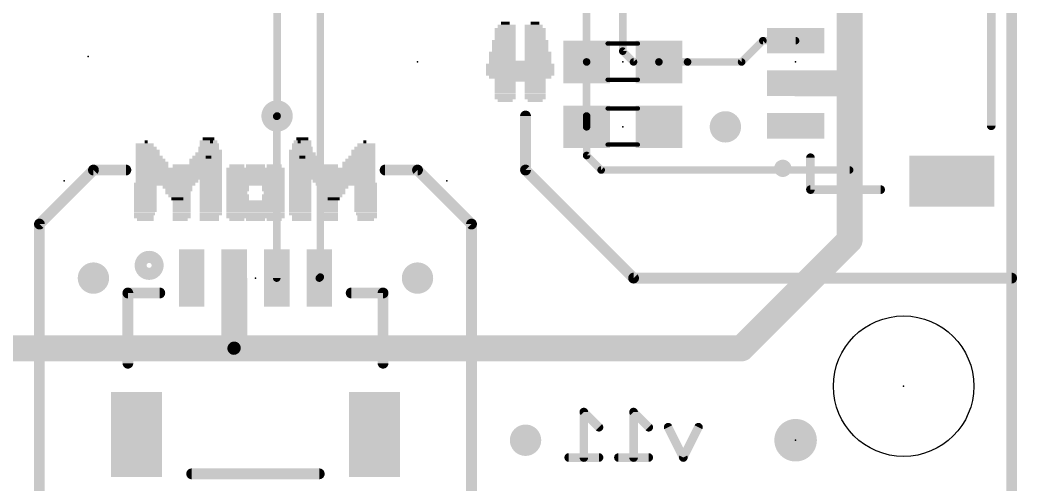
# Model space of a CAD drawing. Extents: x -29 to 78, y -12 to 55.
# Drawn here: x 12.24 to 35.69, y 0.24 to 11.15 of the extents above; entities that cross this region are included whole.
import ezdxf

# ---------------------------------------------------------------- set-up
doc = ezdxf.new("R2010")
doc.units = 0
for name, color, linetype in [('1', 12, 'CONTINUOUS'), ('16', 132, 'CONTINUOUS'), ('18', 110, 'CONTINUOUS'), ('20', 31, 'CONTINUOUS'), ('21', 41, 'CONTINUOUS'), ('22', 40, 'CONTINUOUS'), ('23', 53, 'CONTINUOUS'), ('24', 53, 'CONTINUOUS'), ('51', 53, 'CONTINUOUS')]:
    doc.layers.add(name, color=color, linetype=linetype)

# ---------------------------------------------------------------- blocks, each defined once
blk = doc.blocks.new('RECT')
blk.add_solid([(-0.5, -0.5), (0.5, -0.5), (-0.5, 0.5), (0.5, 0.5)])
blk = doc.blocks.new('PIE')
at = {"const_width": 0.5}
blk.add_lwpolyline([(0, -0.25, 1), (0, 0.25, 1), (0, -0.25)], format="xyb", dxfattribs=at)
blk = doc.blocks.new('ROUNDV')
at = {"const_width": 0.5}
blk.add_lwpolyline([(0, -0.25, 1), (0, 0.25, 1), (0, -0.25)], format="xyb", dxfattribs=at)

msp = doc.modelspace()

# ---------------------------------------------------------------- linework, layer by layer
at = {"layer": '1'}
for points, const_width in [([(35.56, 54.61), (35.56, 0)], 0.254), ([(19.304, 5.104), (19.304, 27.178)], 0.1778), ([(31.75, 9.6599), (31.75, 17.78)], 0.6096), ([(26.416, 10.414), (26.416, 15.494)], 0.1778), ([(25.5659, 11.6848), (25.5659, 10.1608)], 0.1778), ([(29.7099, 10.6599), (29.21, 10.16)], 0.1778), ([(30.4792, 10.6599), (29.7099, 10.6599)], 0.1778), ([(26.6692, 10.1608), (26.416, 10.414)], 0.1778), ([(25.5659, 10.1608), (25.5659, 8.8901)], 0.1778), ([(27.2659, 10.1608), (26.6692, 10.1608)], 0.1778), ([(27.2659, 10.1608), (27.9392, 10.1608)], 0.1778), ([(27.9392, 10.1608), (27.94, 10.16)], 0.1778), ([(29.21, 10.16), (27.94, 10.16)], 0.1778), ([(30.4792, 9.6599), (31.75, 9.6599)], 0.6096), ([(31.75, 7.62), (31.75, 9.6599)], 0.6096), ([(18.28, 8.882), (18.288, 8.89)], 0.1778), ([(18.28, 5.08), (18.28, 8.882)], 0.1778), ([(25.5659, 8.8901), (25.566, 8.8901)], 0.1778), ([(25.566, 8.8901), (25.566, 8.636)], 0.1778), ([(25.566, 8.636), (25.566, 7.962)], 0.1778), ([(25.566, 7.962), (25.908, 7.62)], 0.1778), ([(31.75, 5.969), (31.75, 7.62)], 0.6096), ([(25.908, 7.62), (31.75, 7.62)], 0.1778), ([(31.75, 5.969), (29.21, 3.429)], 0.6096), ([(17.28, 5.08), (17.28, 3.437)], 0.6096), ([(19.28, 5.08), (19.304, 5.104)], 0.1778), ([(17.272, 3.429), (11.811, 3.429)], 0.6096), ([(29.21, 3.429), (17.272, 3.429)], 0.6096), ([(17.28, 3.437), (17.272, 3.429)], 0.3048)]:
    msp.add_lwpolyline(points, dxfattribs=dict(at, const_width=const_width))
for points, const_width in [([(29.7099, 10.7043, 1), (29.7099, 10.6154)], 0.0889), ([(29.7413, 10.6285, 1), (29.6785, 10.6913)], 0.0889), ([(30.4792, 10.6154, 1), (30.4792, 10.7043)], 0.0889), ([(26.3715, 10.414, 1), (26.4605, 10.414)], 0.0889), ([(26.4474, 10.4454, 1), (26.3846, 10.3826)], 0.0889), ([(25.6103, 10.1608, 1), (25.5214, 10.1608)], 0.0889), ([(25.5214, 10.1608, 1), (25.6103, 10.1608)], 0.0889), ([(26.6692, 10.2052, 1), (26.6692, 10.1163)], 0.0889), ([(26.6378, 10.1294, 1), (26.7006, 10.1922)], 0.0889), ([(27.2659, 10.2052, 1), (27.2659, 10.1163)], 0.0889), ([(27.2659, 10.1163, 1), (27.2659, 10.2052)], 0.0889), ([(27.9706, 10.1922, 1), (27.9078, 10.1294)], 0.0889), ([(27.94, 10.2044, 1), (27.94, 10.1156)], 0.0889), ([(27.9086, 10.1286, 1), (27.9714, 10.1914)], 0.0889), ([(27.9392, 10.1163, 1), (27.9392, 10.2052)], 0.0889), ([(29.1786, 10.1914, 1), (29.2414, 10.1286)], 0.0889), ([(29.21, 10.1156, 1), (29.21, 10.2044)], 0.0889), ([(30.4792, 9.8123, 1), (30.4792, 9.5075)], 0.3048), ([(31.9024, 9.6599, 1), (31.5976, 9.6599)], 0.3048), ([(31.75, 9.5075, 1), (31.75, 9.8123)], 0.3048), ([(31.5976, 9.6599, 1), (31.9024, 9.6599)], 0.3048), ([(18.3245, 8.882, 1), (18.2355, 8.882)], 0.0889), ([(18.2486, 8.9134, 1), (18.3114, 8.8506)], 0.0889), ([(18.3194, 8.8586, 1), (18.2566, 8.9214)], 0.0889), ([(25.5214, 8.8901, 1), (25.6103, 8.8901)], 0.0889), ([(25.5659, 8.9346, 1), (25.5659, 8.8457)], 0.0889), ([(25.6105, 8.8901, 1), (25.5216, 8.8901)], 0.0889), ([(25.566, 8.8457, 1), (25.566, 8.9346)], 0.0889), ([(25.6105, 8.636, 1), (25.5216, 8.636)], 0.0889), ([(25.5216, 8.636, 1), (25.6105, 8.636)], 0.0889), ([(25.5974, 7.9934, 1), (25.5346, 7.9306)], 0.0889), ([(25.5216, 7.962, 1), (25.6105, 7.962)], 0.0889), ([(31.9024, 7.62, 1), (31.5976, 7.62)], 0.3048), ([(31.5976, 7.62, 1), (31.9024, 7.62)], 0.3048), ([(25.908, 7.6645, 1), (25.908, 7.5755)], 0.0889), ([(25.8766, 7.5886, 1), (25.9394, 7.6514)], 0.0889), ([(31.75, 7.5755, 1), (31.75, 7.6645)], 0.0889), ([(31.5976, 5.969, 1), (31.9024, 5.969)], 0.3048), ([(31.8578, 5.8612, 1), (31.6422, 6.0768)], 0.3048), ([(17.4324, 5.08, 1), (17.1276, 5.08)], 0.3048), ([(19.3354, 5.0726, 1), (19.2726, 5.1354)], 0.0889), ([(18.2355, 5.08, 1), (18.3245, 5.08)], 0.0889), ([(19.2486, 5.1114, 1), (19.3114, 5.0486)], 0.0889), ([(19.2596, 5.104, 1), (19.3485, 5.104)], 0.0889), ([(17.272, 3.5814, 1), (17.272, 3.2766)], 0.3048), ([(17.1276, 3.437, 1), (17.4324, 3.437)], 0.3048), ([(17.272, 3.2766, 1), (17.272, 3.5814)], 0.3048), ([(17.2181, 3.4829, 1), (17.3259, 3.3751)], 0.1524), ([(17.3339, 3.3831, 1), (17.2261, 3.4909)], 0.1524), ([(29.1022, 3.5368, 1), (29.3178, 3.3212)], 0.3048), ([(29.21, 3.2766, 1), (29.21, 3.5814)], 0.3048)]:
    msp.add_lwpolyline(points, format="xyb", dxfattribs=dict(at, const_width=const_width))
at = {"layer": '16'}
for points, const_width in [([(35.56, 54.61), (35.56, 0)], 0.254), ([(18.288, 8.89), (18.288, 18.542)], 0.1778), ([(25.8567, 1.5754), (25.5008, 1.9313)], 0.2032), ([(25.5008, 1.9313), (25.5008, 0.8636)], 0.2032), ([(27.0261, 1.5754), (26.6702, 1.9313)], 0.2032), ([(26.6702, 1.9313), (26.6702, 0.8636)], 0.2032), ([(27.8396, 0.8636), (27.4837, 1.5754)], 0.2032), ([(28.1955, 1.5754), (27.8396, 0.8636)], 0.2032), ([(25.8567, 0.8636), (25.1449, 0.8636)], 0.2032), ([(27.0261, 0.8636), (26.3143, 0.8636)], 0.2032)]:
    msp.add_lwpolyline(points, dxfattribs=dict(at, const_width=const_width))
for points, const_width in [([(18.2435, 8.89, 1), (18.3325, 8.89)], 0.0889), ([(25.5367, 1.9672, 1), (25.4649, 1.8954)], 0.1016), ([(25.5516, 1.9313, 1), (25.45, 1.9313)], 0.1016), ([(26.7061, 1.9672, 1), (26.6343, 1.8954)], 0.1016), ([(26.721, 1.9313, 1), (26.6194, 1.9313)], 0.1016), ([(25.8208, 1.5395, 1), (25.8926, 1.6113)], 0.1016), ([(26.9902, 1.5395, 1), (27.062, 1.6113)], 0.1016), ([(27.5291, 1.5981, 1), (27.4383, 1.5527)], 0.1016), ([(28.2409, 1.5527, 1), (28.1501, 1.5981)], 0.1016), ([(25.1449, 0.9144, 1), (25.1449, 0.8128)], 0.1016), ([(25.8567, 0.8128, 1), (25.8567, 0.9144)], 0.1016), ([(26.3143, 0.9144, 1), (26.3143, 0.8128)], 0.1016), ([(27.0261, 0.8128, 1), (27.0261, 0.9144)], 0.1016), ([(25.45, 0.8636, 1), (25.5516, 0.8636)], 0.1016), ([(26.6194, 0.8636, 1), (26.721, 0.8636)], 0.1016), ([(27.7942, 0.8863, 1), (27.885, 0.8409)], 0.1016), ([(27.7942, 0.8409, 1), (27.885, 0.8863)], 0.1016)]:
    msp.add_lwpolyline(points, format="xyb", dxfattribs=dict(at, const_width=const_width))
at = {"layer": '20', "const_width": 0.2032}
msp.add_lwpolyline([(35.56, 0), (35.56, 54.61)], dxfattribs=at)
at = {"layer": '20'}
msp.add_circle((33.02, 2.54), 1.651, dxfattribs=at)
at = {"layer": '21'}
for points, const_width in [([(35.0792, 8.6599), (35.0792, 11.6599)], 0.2032), ([(24.13, 8.89), (24.13, 7.62)], 0.254), ([(30.8292, 7.1599), (30.8292, 7.9099)], 0.2032), ([(13.97, 7.62), (12.7, 6.35)], 0.254), ([(14.732, 7.62), (13.97, 7.62)], 0.254), ([(21.59, 7.62), (20.828, 7.62)], 0.254), ([(21.59, 7.62), (22.86, 6.35)], 0.254), ([(24.13, 7.62), (26.67, 5.08)], 0.254), ([(32.4792, 7.1599), (30.8292, 7.1599)], 0.2032), ([(12.7, 6.35), (12.7, 0)], 0.254), ([(22.86, 6.35), (22.86, 0)], 0.254), ([(26.67, 5.08), (35.56, 5.08)], 0.254), ([(14.78, 3.08), (14.78, 4.73)], 0.254), ([(14.78, 4.73), (15.53, 4.73)], 0.254), ([(20.03, 4.73), (20.78, 4.73)], 0.254), ([(20.78, 4.73), (20.78, 3.08)], 0.254), ([(16.28, 0.48), (19.28, 0.48)], 0.254)]:
    msp.add_lwpolyline(points, dxfattribs=dict(at, const_width=const_width))
for points, const_width in [([(24.1935, 8.89, 1), (24.0665, 8.89)], 0.127), ([(35.0284, 8.6599, 1), (35.13, 8.6599)], 0.1016), ([(30.88, 7.9099, 1), (30.7784, 7.9099)], 0.1016), ([(13.97, 7.6835, 1), (13.97, 7.5565)], 0.127), ([(14.0149, 7.5751, 1), (13.9251, 7.6649)], 0.127), ([(14.732, 7.5565, 1), (14.732, 7.6835)], 0.127), ([(20.828, 7.6835, 1), (20.828, 7.5565)], 0.127), ([(21.6349, 7.6649, 1), (21.5451, 7.5751)], 0.127), ([(21.59, 7.5565, 1), (21.59, 7.6835)], 0.127), ([(24.1749, 7.6649, 1), (24.0851, 7.5751)], 0.127), ([(30.1792, 7.5583, 1), (30.1792, 7.7615, 1), (30.1792, 7.5583)], 0.2032), ([(24.0665, 7.62, 1), (24.1935, 7.62)], 0.127), ([(30.8292, 7.2107, 1), (30.8292, 7.1091)], 0.1016), ([(30.7784, 7.1599, 1), (30.88, 7.1599)], 0.1016), ([(32.4792, 7.1091, 1), (32.4792, 7.2107)], 0.1016), ([(12.7635, 6.35, 1), (12.6365, 6.35)], 0.127), ([(12.6551, 6.3949, 1), (12.7449, 6.3051)], 0.127), ([(22.9235, 6.35, 1), (22.7965, 6.35)], 0.127), ([(22.8151, 6.3051, 1), (22.9049, 6.3949)], 0.127), ([(15.28, 5.2386, 1), (15.28, 5.5214, 1), (15.28, 5.2386)], 0.4), ([(26.67, 5.1435, 1), (26.67, 5.0165)], 0.127), ([(26.6251, 5.0351, 1), (26.7149, 5.1249)], 0.127), ([(35.56, 5.0165, 1), (35.56, 5.1435)], 0.127), ([(14.8435, 4.73, 1), (14.7165, 4.73)], 0.127), ([(14.78, 4.7935, 1), (14.78, 4.6665)], 0.127), ([(15.53, 4.6665, 1), (15.53, 4.7935)], 0.127), ([(20.03, 4.7935, 1), (20.03, 4.6665)], 0.127), ([(20.8435, 4.73, 1), (20.7165, 4.73)], 0.127), ([(20.78, 4.6665, 1), (20.78, 4.7935)], 0.127), ([(14.7165, 3.08, 1), (14.8435, 3.08)], 0.127), ([(20.7165, 3.08, 1), (20.8435, 3.08)], 0.127), ([(16.28, 0.5435, 1), (16.28, 0.4165)], 0.127), ([(19.28, 0.4165, 1), (19.28, 0.5435)], 0.127)]:
    msp.add_lwpolyline(points, format="xyb", dxfattribs=dict(at, const_width=const_width))
at = {"layer": '22', "const_width": 0.254}
for points in [[(24.13, 7.62), (24.13, 8.89)], [(13.97, 7.62), (12.7, 6.35)], [(13.97, 7.62), (14.732, 7.62)], [(20.828, 7.62), (21.59, 7.62)], [(21.59, 7.62), (22.86, 6.35)], [(24.13, 7.62), (26.67, 5.08)], [(12.7, 6.35), (12.7, 0)], [(22.86, 6.35), (22.86, 0)], [(26.67, 5.08), (35.56, 5.08)]]:
    msp.add_lwpolyline(points, dxfattribs=at)
at = {"layer": '22', "const_width": 0.127}
for points in [[(24.1935, 8.89, 1), (24.0665, 8.89)], [(13.97, 7.6835, 1), (13.97, 7.5565)], [(14.0149, 7.5751, 1), (13.9251, 7.6649)], [(14.732, 7.5565, 1), (14.732, 7.6835)], [(20.828, 7.6835, 1), (20.828, 7.5565)], [(21.6349, 7.6649, 1), (21.5451, 7.5751)], [(21.59, 7.5565, 1), (21.59, 7.6835)], [(24.1749, 7.6649, 1), (24.0851, 7.5751)], [(24.0665, 7.62, 1), (24.1935, 7.62)], [(12.7635, 6.35, 1), (12.6365, 6.35)], [(12.6551, 6.3949, 1), (12.7449, 6.3051)], [(22.9235, 6.35, 1), (22.7965, 6.35)], [(22.8151, 6.3051, 1), (22.9049, 6.3949)], [(26.67, 5.1435, 1), (26.67, 5.0165)], [(26.6251, 5.0351, 1), (26.7149, 5.1249)], [(35.56, 5.0165, 1), (35.56, 5.1435)]]:
    msp.add_lwpolyline(points, format="xyb", dxfattribs=at)
at = {"layer": '23'}
for p in [(21.59, 10.16), (26.4159, 10.1608), (30.4792, 10.1599), (26.416, 8.636), (13.2842, 7.366), (17.78, 5.08), (33.02, 2.54), (30.48, 1.27)]:
    msp.add_point(p, dxfattribs=at)
at = {"layer": '24'}
for p in [(13.843, 10.287), (26.416, 10.16), (22.2758, 7.366), (30.48, 1.27)]:
    msp.add_point(p, dxfattribs=at)
at = {"layer": '51', "const_width": 0.1016}
for points in [[(26.0599, 10.5928), (26.7719, 10.5928)], [(26.0599, 9.7418), (26.7719, 9.7418)], [(26.06, 9.068), (26.772, 9.068)], [(26.06, 8.217), (26.772, 8.217)]]:
    msp.add_lwpolyline(points, dxfattribs=at)
at = {"layer": '51', "const_width": 0.0508}
for points in [[(26.0599, 10.6182, 1), (26.0599, 10.5674)], [(26.7719, 10.5674, 1), (26.7719, 10.6182)], [(26.0599, 9.7672, 1), (26.0599, 9.7164)], [(26.7719, 9.7164, 1), (26.7719, 9.7672)], [(26.06, 9.0934, 1), (26.06, 9.0426)], [(26.772, 9.0426, 1), (26.772, 9.0934)], [(26.06, 8.2424, 1), (26.06, 8.1916)], [(26.772, 8.1916, 1), (26.772, 8.2424)]]:
    msp.add_lwpolyline(points, format="xyb", dxfattribs=at)

# ---------------------------------------------------------------- block references
at = {"layer": '1', "rotation": 90}
for p, xscale, yscale in [((30.4792, 10.6599), 0.6, 1.35), ((30.4792, 9.6599), 0.6, 1.35), ((30.4792, 8.6599), 0.6, 1.35), ((34.1542, 7.3599), 1.2, 2)]:
    msp.add_blockref('RECT', p, dxfattribs=dict(at, xscale=xscale, yscale=yscale))
at = {"layer": '1', "xscale": 1.1}
for p in [(25.5659, 10.1608), (27.2659, 10.1608), (25.566, 8.636), (27.266, 8.636)]:
    msp.add_blockref('RECT', p, dxfattribs=at)
at = {"layer": '1'}
for p, xscale, yscale in [((16.28, 5.08), 0.6, 1.35), ((17.28, 5.08), 0.6, 1.35), ((18.28, 5.08), 0.6, 1.35), ((19.28, 5.08), 0.6, 1.35), ((14.98, 1.405), 1.2, 2), ((20.58, 1.405), 1.2, 2)]:
    msp.add_blockref('RECT', p, dxfattribs=dict(at, xscale=xscale, yscale=yscale))
msp.add_blockref('PIE', (30.48, 1.27), dxfattribs=at)
at = {"layer": '16'}
msp.add_blockref('PIE', (30.48, 1.27), dxfattribs=at)
at = {"layer": '18', "xscale": 0.7366, "yscale": 0.7366}
for p in [(18.288, 8.89), (18.288, 8.89), (28.8291, 8.6352), (28.8291, 8.6352), (13.97, 5.08), (13.97, 5.08), (21.59, 5.08), (21.59, 5.08), (24.13, 1.27), (24.13, 1.27)]:
    msp.add_blockref('ROUNDV', p, dxfattribs=at)
at = {"layer": '21'}
for p, xscale, yscale in [((23.655, 11), 0.35, 0.08), ((23.62, 11.075), 0.14, 0.07), ((24.32, 11), 0.42, 0.08), ((24.32, 11.075), 0.14, 0.07), ((23.655, 10.925), 0.49, 0.07), ((23.655, 10.86), 0.49, 0.06), ((23.655, 10.79), 0.49, 0.08), ((24.355, 10.925), 0.49, 0.07), ((24.355, 10.86), 0.49, 0.06), ((24.355, 10.79), 0.49, 0.08), ((23.585, 10.645), 0.49, 0.07), ((23.585, 10.58), 0.49, 0.06), ((23.655, 10.715), 0.49, 0.07), ((24.355, 10.715), 0.49, 0.07), ((24.355, 10.645), 0.49, 0.07), ((24.355, 10.58), 0.49, 0.06), ((23.515, 10.365), 0.49, 0.07), ((23.515, 10.295), 0.49, 0.07), ((23.585, 10.51), 0.49, 0.08), ((23.585, 10.435), 0.49, 0.07), ((24.355, 10.51), 0.49, 0.08), ((24.355, 10.435), 0.49, 0.07), ((24.355, 10.365), 0.49, 0.07), ((24.355, 10.295), 0.49, 0.07), ((23.9, 10.085), 1.4, 0.07), ((23.515, 10.225), 0.49, 0.07), ((23.935, 10.155), 1.33, 0.07), ((24.355, 10.225), 0.49, 0.07), ((23.9, 10.02), 1.4, 0.08), ((23.9, 9.945), 1.4, 0.07), ((23.9, 9.875), 1.4, 0.07), ((23.935, 9.805), 1.33, 0.07), ((24.005, 9.735), 1.19, 0.07), ((24.355, 9.665), 0.49, 0.07), ((24.355, 9.595), 0.49, 0.07), ((24.355, 9.525), 0.49, 0.07), ((24.355, 9.46), 0.49, 0.06), ((24.355, 9.385), 0.49, 0.07), ((24.355, 9.315), 0.49, 0.07), ((24.355, 9.25), 0.35, 0.06), ((15.1742, 8.206), 0.42, 0.08), ((15.2092, 8.281), 0.07, 0.07), ((16.7142, 8.206), 0.42, 0.08), ((16.7492, 8.281), 0.07, 0.07), ((18.8842, 8.281), 0.42, 0.07), ((18.8842, 8.206), 0.42, 0.08), ((18.8842, 8.351), 0.28, 0.07), ((15.2092, 8.131), 0.49, 0.07), ((15.2442, 8.066), 0.56, 0.06), ((15.2442, 7.996), 0.56, 0.08), ((16.6792, 7.996), 0.63, 0.08), ((16.6792, 8.131), 0.49, 0.07), ((16.7142, 8.066), 0.56, 0.06), ((18.8842, 8.131), 0.42, 0.07), ((18.8842, 8.066), 0.42, 0.06), ((18.8842, 7.996), 0.42, 0.08), ((15.2792, 7.921), 0.63, 0.07), ((15.3142, 7.851), 0.7, 0.07), ((15.3492, 7.786), 0.77, 0.06), ((15.3492, 7.716), 0.77, 0.08), ((16.5742, 7.716), 0.84, 0.08), ((16.6092, 7.851), 0.77, 0.07), ((16.6092, 7.786), 0.77, 0.06), ((16.6442, 7.921), 0.7, 0.07), ((17.7292, 7.716), 0.35, 0.08), ((18.2192, 7.716), 0.35, 0.08), ((18.9192, 7.716), 0.35, 0.08), ((18.8842, 7.921), 0.14, 0.07), ((19.5492, 7.716), 0.35, 0.08), ((20.0742, 7.716), 0.42, 0.08), ((15.3842, 7.641), 0.84, 0.07), ((15.4192, 7.571), 0.91, 0.07), ((15.4542, 7.501), 0.98, 0.07), ((16.5042, 7.571), 0.98, 0.07), ((16.5042, 7.501), 0.98, 0.07), ((16.5392, 7.641), 0.91, 0.07), ((17.8692, 7.501), 1.19, 0.07), ((17.9042, 7.571), 1.12, 0.07), ((17.9392, 7.641), 1.05, 0.07), ((18.8842, 7.641), 0.42, 0.07), ((18.8842, 7.571), 0.42, 0.07), ((18.8842, 7.501), 0.42, 0.07), ((19.8292, 7.641), 1.05, 0.07), ((19.8642, 7.571), 1.12, 0.07), ((19.8992, 7.501), 1.19, 0.07), ((15.9792, 7.431), 2.03, 0.07), ((15.6992, 7.361), 1.47, 0.07), ((15.2092, 7.291), 0.49, 0.07), ((15.9442, 7.291), 0.84, 0.07), ((16.7492, 7.361), 0.49, 0.07), ((16.7492, 7.291), 0.49, 0.07), ((17.7992, 7.291), 1.33, 0.07), ((17.8342, 7.431), 1.26, 0.07), ((17.8342, 7.361), 1.26, 0.07), ((18.8842, 7.431), 0.42, 0.07), ((18.8842, 7.361), 0.42, 0.07), ((18.8842, 7.291), 0.42, 0.07), ((19.9342, 7.431), 1.26, 0.07), ((19.9342, 7.361), 1.26, 0.07), ((19.9692, 7.291), 1.33, 0.07), ((15.2092, 7.226), 0.49, 0.08), ((15.2092, 7.151), 0.49, 0.07), ((15.2092, 7.081), 0.49, 0.07), ((15.2092, 7.011), 0.49, 0.07), ((15.9442, 7.226), 0.7, 0.08), ((15.9792, 7.151), 0.63, 0.07), ((15.9442, 7.081), 0.56, 0.07), ((15.9442, 7.011), 0.42, 0.07), ((16.7492, 7.226), 0.49, 0.08), ((16.7492, 7.151), 0.49, 0.07), ((16.7492, 7.081), 0.49, 0.07), ((16.7492, 7.011), 0.49, 0.07), ((17.3792, 7.226), 0.49, 0.08), ((17.3792, 7.151), 0.49, 0.07), ((17.3442, 7.081), 0.42, 0.07), ((17.3792, 7.011), 0.49, 0.07), ((18.2192, 7.226), 0.49, 0.08), ((18.2192, 7.151), 0.49, 0.07), ((18.2192, 7.081), 0.49, 0.07), ((18.2192, 7.011), 0.49, 0.07), ((18.8842, 7.226), 0.42, 0.08), ((18.8842, 7.151), 0.42, 0.07), ((18.8842, 7.081), 0.42, 0.07), ((18.8842, 7.011), 0.42, 0.07), ((19.5492, 7.226), 0.49, 0.08), ((19.5492, 7.151), 0.49, 0.07), ((19.5142, 7.081), 0.42, 0.07), ((19.5142, 7.011), 0.42, 0.07), ((20.3892, 7.226), 0.49, 0.08), ((20.3892, 7.151), 0.49, 0.07), ((20.3892, 7.081), 0.49, 0.07), ((20.3892, 7.011), 0.49, 0.07), ((15.2092, 6.941), 0.49, 0.07), ((15.2092, 6.871), 0.49, 0.07), ((15.2092, 6.801), 0.49, 0.07), ((15.9442, 6.941), 0.28, 0.07), ((16.7492, 6.941), 0.49, 0.07), ((16.7492, 6.871), 0.49, 0.07), ((16.7492, 6.801), 0.49, 0.07), ((17.3792, 6.941), 0.49, 0.07), ((17.7992, 6.871), 1.33, 0.07), ((17.8342, 6.801), 1.26, 0.07), ((18.2192, 6.941), 0.49, 0.07), ((18.8842, 6.941), 0.42, 0.07), ((18.8842, 6.871), 0.42, 0.07), ((18.8842, 6.801), 0.42, 0.07), ((19.5142, 6.941), 0.42, 0.07), ((19.5142, 6.871), 0.42, 0.07), ((19.5142, 6.801), 0.42, 0.07), ((20.3892, 6.941), 0.49, 0.07), ((20.3892, 6.871), 0.49, 0.07), ((20.3892, 6.801), 0.49, 0.07), ((15.2092, 6.731), 0.49, 0.07), ((15.2092, 6.666), 0.49, 0.06), ((15.1742, 6.591), 0.42, 0.07), ((16.7492, 6.731), 0.49, 0.07), ((16.7492, 6.666), 0.49, 0.06), ((16.7492, 6.591), 0.49, 0.07), ((17.8342, 6.731), 1.26, 0.07), ((17.8692, 6.666), 1.19, 0.06), ((17.9042, 6.591), 1.12, 0.07), ((18.8842, 6.731), 0.42, 0.07), ((18.8842, 6.666), 0.42, 0.06), ((18.8842, 6.591), 0.42, 0.07), ((19.5142, 6.731), 0.42, 0.07), ((19.5142, 6.666), 0.42, 0.06), ((19.5142, 6.591), 0.42, 0.07), ((20.3892, 6.731), 0.49, 0.07), ((20.3892, 6.666), 0.49, 0.06), ((20.3892, 6.591), 0.49, 0.07), ((15.1742, 6.521), 0.42, 0.07), ((15.2092, 6.456), 0.35, 0.06), ((16.7142, 6.521), 0.42, 0.07), ((16.7492, 6.456), 0.35, 0.06), ((17.9392, 6.521), 1.05, 0.07), ((17.7292, 6.456), 0.35, 0.06), ((18.2192, 6.456), 0.35, 0.06), ((18.8842, 6.521), 0.42, 0.07), ((18.9192, 6.456), 0.35, 0.06), ((19.5142, 6.521), 0.42, 0.07), ((19.5492, 6.456), 0.35, 0.06), ((20.4242, 6.521), 0.42, 0.07), ((20.3892, 6.456), 0.35, 0.06)]:
    msp.add_blockref('RECT', p, dxfattribs=dict(at, xscale=xscale, yscale=yscale))
at = {"layer": '22', "rotation": 180}
for p, xscale, yscale in [((23.686, 11), 0.42, 0.08), ((23.686, 11.075), 0.14, 0.07), ((24.351, 11), 0.35, 0.08), ((24.386, 11.075), 0.14, 0.07), ((23.651, 10.925), 0.49, 0.07), ((23.651, 10.86), 0.49, 0.06), ((23.651, 10.79), 0.49, 0.08), ((24.351, 10.925), 0.49, 0.07), ((24.351, 10.86), 0.49, 0.06), ((24.351, 10.79), 0.49, 0.08), ((23.651, 10.715), 0.49, 0.07), ((23.651, 10.645), 0.49, 0.07), ((23.651, 10.58), 0.49, 0.06), ((24.351, 10.715), 0.49, 0.07), ((24.421, 10.645), 0.49, 0.07), ((24.421, 10.58), 0.49, 0.06), ((23.651, 10.51), 0.49, 0.08), ((23.651, 10.435), 0.49, 0.07), ((23.651, 10.365), 0.49, 0.07), ((23.651, 10.295), 0.49, 0.07), ((24.421, 10.51), 0.49, 0.08), ((24.421, 10.435), 0.49, 0.07), ((24.491, 10.365), 0.49, 0.07), ((24.491, 10.295), 0.49, 0.07), ((23.651, 10.225), 0.49, 0.07), ((24.071, 10.155), 1.33, 0.07), ((24.106, 10.085), 1.4, 0.07), ((24.491, 10.225), 0.49, 0.07), ((24.106, 10.02), 1.4, 0.08), ((24.106, 9.945), 1.4, 0.07), ((24.106, 9.875), 1.4, 0.07), ((24.071, 9.805), 1.33, 0.07), ((24.001, 9.735), 1.19, 0.07), ((23.651, 9.665), 0.49, 0.07), ((23.651, 9.595), 0.49, 0.07), ((23.651, 9.525), 0.49, 0.07), ((23.651, 9.46), 0.49, 0.06), ((23.651, 9.385), 0.49, 0.07), ((23.651, 9.315), 0.49, 0.07), ((23.651, 9.25), 0.35, 0.06), ((16.6758, 8.281), 0.42, 0.07), ((16.6758, 8.206), 0.42, 0.08), ((16.6758, 8.351), 0.28, 0.07), ((18.8458, 8.206), 0.42, 0.08), ((18.8108, 8.281), 0.07, 0.07), ((20.3858, 8.206), 0.42, 0.08), ((20.3508, 8.281), 0.07, 0.07), ((16.6758, 8.131), 0.42, 0.07), ((16.6758, 8.066), 0.42, 0.06), ((16.6758, 7.996), 0.42, 0.08), ((18.8458, 8.066), 0.56, 0.06), ((18.8808, 7.996), 0.63, 0.08), ((18.8808, 8.131), 0.49, 0.07), ((20.3158, 8.066), 0.56, 0.06), ((20.3158, 7.996), 0.56, 0.08), ((20.3508, 8.131), 0.49, 0.07), ((15.4858, 7.716), 0.42, 0.08), ((16.0108, 7.716), 0.35, 0.08), ((16.6408, 7.716), 0.35, 0.08), ((16.6758, 7.921), 0.14, 0.07), ((17.3408, 7.716), 0.35, 0.08), ((17.8308, 7.716), 0.35, 0.08), ((18.9158, 7.921), 0.7, 0.07), ((18.9508, 7.851), 0.77, 0.07), ((18.9508, 7.786), 0.77, 0.06), ((18.9858, 7.716), 0.84, 0.08), ((20.2108, 7.786), 0.77, 0.06), ((20.2108, 7.716), 0.77, 0.08), ((20.2458, 7.851), 0.7, 0.07), ((20.2808, 7.921), 0.63, 0.07), ((15.6608, 7.501), 1.19, 0.07), ((15.6958, 7.571), 1.12, 0.07), ((15.7308, 7.641), 1.05, 0.07), ((16.6758, 7.641), 0.42, 0.07), ((16.6758, 7.571), 0.42, 0.07), ((16.6758, 7.501), 0.42, 0.07), ((17.6208, 7.641), 1.05, 0.07), ((17.6558, 7.571), 1.12, 0.07), ((17.6908, 7.501), 1.19, 0.07), ((19.0208, 7.641), 0.91, 0.07), ((19.0558, 7.571), 0.98, 0.07), ((19.0558, 7.501), 0.98, 0.07), ((20.1058, 7.501), 0.98, 0.07), ((20.1408, 7.571), 0.91, 0.07), ((20.1758, 7.641), 0.84, 0.07), ((15.5908, 7.291), 1.33, 0.07), ((15.6258, 7.431), 1.26, 0.07), ((15.6258, 7.361), 1.26, 0.07), ((16.6758, 7.431), 0.42, 0.07), ((16.6758, 7.361), 0.42, 0.07), ((16.6758, 7.291), 0.42, 0.07), ((17.7258, 7.431), 1.26, 0.07), ((17.7258, 7.361), 1.26, 0.07), ((17.7608, 7.291), 1.33, 0.07), ((19.5808, 7.431), 2.03, 0.07), ((18.8108, 7.361), 0.49, 0.07), ((18.8108, 7.291), 0.49, 0.07), ((19.8608, 7.361), 1.47, 0.07), ((19.6158, 7.291), 0.84, 0.07), ((20.3508, 7.291), 0.49, 0.07), ((15.1708, 7.226), 0.49, 0.08), ((15.1708, 7.151), 0.49, 0.07), ((15.1708, 7.081), 0.49, 0.07), ((15.1708, 7.011), 0.49, 0.07), ((16.0108, 7.226), 0.49, 0.08), ((16.0108, 7.151), 0.49, 0.07), ((16.0458, 7.081), 0.42, 0.07), ((16.0458, 7.011), 0.42, 0.07), ((16.6758, 7.226), 0.42, 0.08), ((16.6758, 7.151), 0.42, 0.07), ((16.6758, 7.081), 0.42, 0.07), ((16.6758, 7.011), 0.42, 0.07), ((17.3408, 7.226), 0.49, 0.08), ((17.3408, 7.151), 0.49, 0.07), ((17.3408, 7.081), 0.49, 0.07), ((17.3408, 7.011), 0.49, 0.07), ((18.1808, 7.226), 0.49, 0.08), ((18.1808, 7.151), 0.49, 0.07), ((18.1808, 7.011), 0.49, 0.07), ((18.2158, 7.081), 0.42, 0.07), ((18.8108, 7.226), 0.49, 0.08), ((18.8108, 7.151), 0.49, 0.07), ((18.8108, 7.081), 0.49, 0.07), ((18.8108, 7.011), 0.49, 0.07), ((19.6158, 7.226), 0.7, 0.08), ((19.5808, 7.151), 0.63, 0.07), ((19.6158, 7.081), 0.56, 0.07), ((19.6158, 7.011), 0.42, 0.07), ((20.3508, 7.226), 0.49, 0.08), ((20.3508, 7.151), 0.49, 0.07), ((20.3508, 7.081), 0.49, 0.07), ((20.3508, 7.011), 0.49, 0.07), ((15.1708, 6.941), 0.49, 0.07), ((15.1708, 6.871), 0.49, 0.07), ((15.1708, 6.801), 0.49, 0.07), ((16.0458, 6.941), 0.42, 0.07), ((16.0458, 6.871), 0.42, 0.07), ((16.0458, 6.801), 0.42, 0.07), ((16.6758, 6.941), 0.42, 0.07), ((16.6758, 6.871), 0.42, 0.07), ((16.6758, 6.801), 0.42, 0.07), ((17.3408, 6.941), 0.49, 0.07), ((17.7608, 6.871), 1.33, 0.07), ((17.7258, 6.801), 1.26, 0.07), ((18.1808, 6.941), 0.49, 0.07), ((18.8108, 6.941), 0.49, 0.07), ((18.8108, 6.871), 0.49, 0.07), ((18.8108, 6.801), 0.49, 0.07), ((19.6158, 6.941), 0.28, 0.07), ((20.3508, 6.941), 0.49, 0.07), ((20.3508, 6.871), 0.49, 0.07), ((20.3508, 6.801), 0.49, 0.07), ((15.1708, 6.731), 0.49, 0.07), ((15.1708, 6.666), 0.49, 0.06), ((15.1708, 6.591), 0.49, 0.07), ((16.0458, 6.731), 0.42, 0.07), ((16.0458, 6.666), 0.42, 0.06), ((16.0458, 6.591), 0.42, 0.07), ((16.6758, 6.731), 0.42, 0.07), ((16.6758, 6.666), 0.42, 0.06), ((16.6758, 6.591), 0.42, 0.07), ((17.7258, 6.731), 1.26, 0.07), ((17.6908, 6.666), 1.19, 0.06), ((17.6558, 6.591), 1.12, 0.07), ((18.8108, 6.731), 0.49, 0.07), ((18.8108, 6.666), 0.49, 0.06), ((18.8108, 6.591), 0.49, 0.07), ((20.3508, 6.731), 0.49, 0.07), ((20.3508, 6.666), 0.49, 0.06), ((20.3858, 6.591), 0.42, 0.07), ((15.1358, 6.521), 0.42, 0.07), ((15.1708, 6.456), 0.35, 0.06), ((16.0458, 6.521), 0.42, 0.07), ((16.0108, 6.456), 0.35, 0.06), ((16.6758, 6.521), 0.42, 0.07), ((16.6408, 6.456), 0.35, 0.06), ((17.6208, 6.521), 1.05, 0.07), ((17.3408, 6.456), 0.35, 0.06), ((17.8308, 6.456), 0.35, 0.06), ((18.8458, 6.521), 0.42, 0.07), ((18.8108, 6.456), 0.35, 0.06), ((20.3858, 6.521), 0.42, 0.07), ((20.3508, 6.456), 0.35, 0.06)]:
    msp.add_blockref('RECT', p, dxfattribs=dict(at, xscale=xscale, yscale=yscale))
at = {"layer": '51', "xscale": 0.5001, "yscale": 0.95}
for p in [(25.8277, 10.1659), (26.9961, 10.1659), (25.8279, 8.6411), (26.9962, 8.6411)]:
    msp.add_blockref('RECT', p, dxfattribs=at)

doc.saveas('drawing.dxf')
